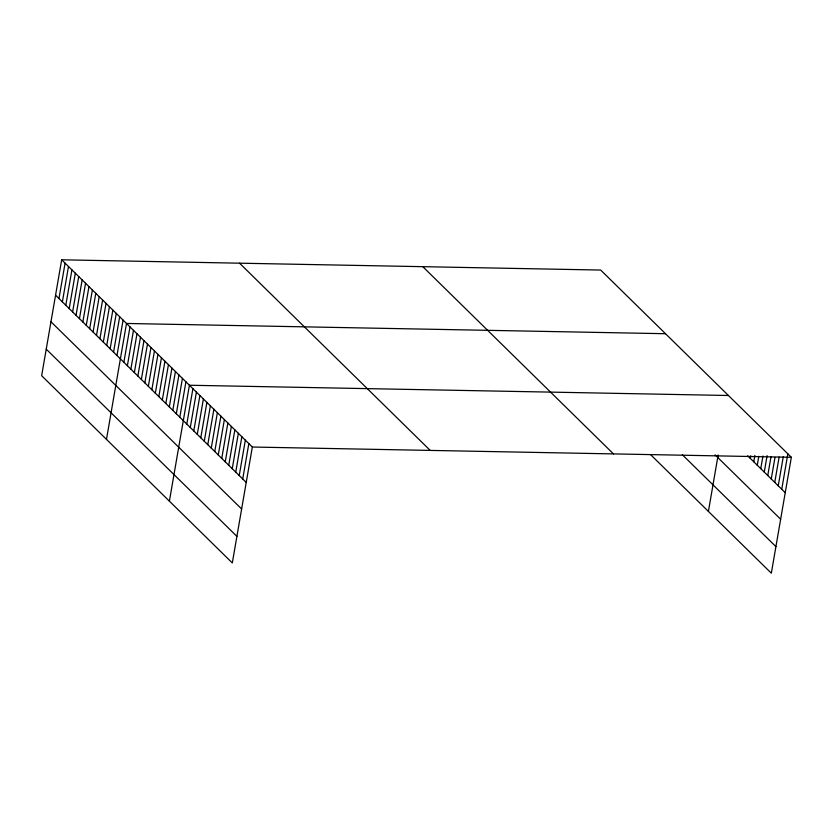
<?xml version="1.0" encoding="UTF-8"?>
<svg xmlns="http://www.w3.org/2000/svg" width="833" height="833" viewBox="0 0 833 833"><rect width="100%" height="100%" fill="white"/><g stroke="black" fill="none" stroke-linecap="round" stroke-linejoin="round"><path stroke-width="1.25" d="M61.673 259.802L41.65 375.714L232.313 562.941L252.337 447.029L61.673 259.802L600.687 270.059L791.35 457.286L771.327 573.198L650.729 454.776M58.966 298.558L65.089 263.155M62.381 301.9L68.493 266.508M65.797 305.253L71.909 269.861M69.201 308.606L75.324 273.203M72.617 311.959L78.729 276.556M76.032 315.301L82.144 279.909M79.437 318.654L85.56 283.262M82.852 322.007L88.964 286.604M86.268 325.359L92.38 289.957M89.672 328.702L95.795 293.31M93.088 332.055L99.2 296.663M96.503 335.407L102.615 300.005M99.908 338.76L106.03 303.358M103.323 342.103L109.435 306.711M106.739 345.456L112.851 310.063M110.143 348.808L116.266 313.406M113.559 352.161L119.671 316.759M116.974 355.504L123.086 320.111M106.478 439.376L126.501 323.464L665.515 333.71M123.878 362.293L129.99 326.89M127.376 365.718L133.488 330.326M130.864 369.154L136.987 333.762M134.363 372.59L140.475 337.188M137.862 376.016L143.974 340.624M141.36 379.452L147.472 344.05M144.848 382.888L150.971 347.486M148.347 386.314L154.459 350.922M151.845 389.75L157.958 354.348M155.334 393.186L161.456 357.784M158.832 396.612L164.944 361.22M162.331 400.048L168.443 364.646M165.829 403.484L171.942 368.082M169.318 406.91L175.43 371.518M172.816 410.346L178.928 374.944M176.315 413.772L182.427 378.38M179.803 417.208L185.926 381.806M169.391 501.154L189.414 385.242L728.427 395.498M186.8 424.07L192.912 388.678M190.288 427.506L196.411 392.104M193.787 430.942L199.899 395.54M197.286 434.368L203.398 398.976M200.784 437.804L206.896 402.401M204.272 441.24L210.385 405.838M207.771 444.666L213.883 409.274M211.27 448.102L217.382 412.699M214.758 451.528L220.88 416.136M218.256 454.964L224.369 419.572M221.755 458.4L227.867 422.997M225.243 461.826L231.366 426.434M228.742 465.262L234.854 429.859M232.24 468.698L238.353 433.295M235.739 472.124L241.851 436.731M239.227 475.56L245.339 440.157M242.726 478.996L248.838 443.593M708.414 511.41L718.161 454.933M750.283 458.358L750.72 455.828M753.771 461.784L754.865 455.464M757.27 465.22L758.801 456.369M760.768 468.656L762.955 456.015M764.267 472.082L767.099 455.651M767.755 475.518L771.035 456.557M771.254 478.954L774.971 457.463M774.752 482.38L779.115 457.098M778.241 485.816L783.27 456.734M781.739 489.252L787.851 453.85M252.337 447.029L791.35 457.286M747.659 455.786L785.238 492.678M715.11 454.891L780.646 519.251M682.414 454.808L775.919 546.625M422.81 266.675L613.473 453.902M239.55 263.186L430.213 450.414M55.561 295.205L246.224 482.422M50.969 321.777L241.632 508.994M46.242 349.152L236.905 536.369"/></g></svg>
